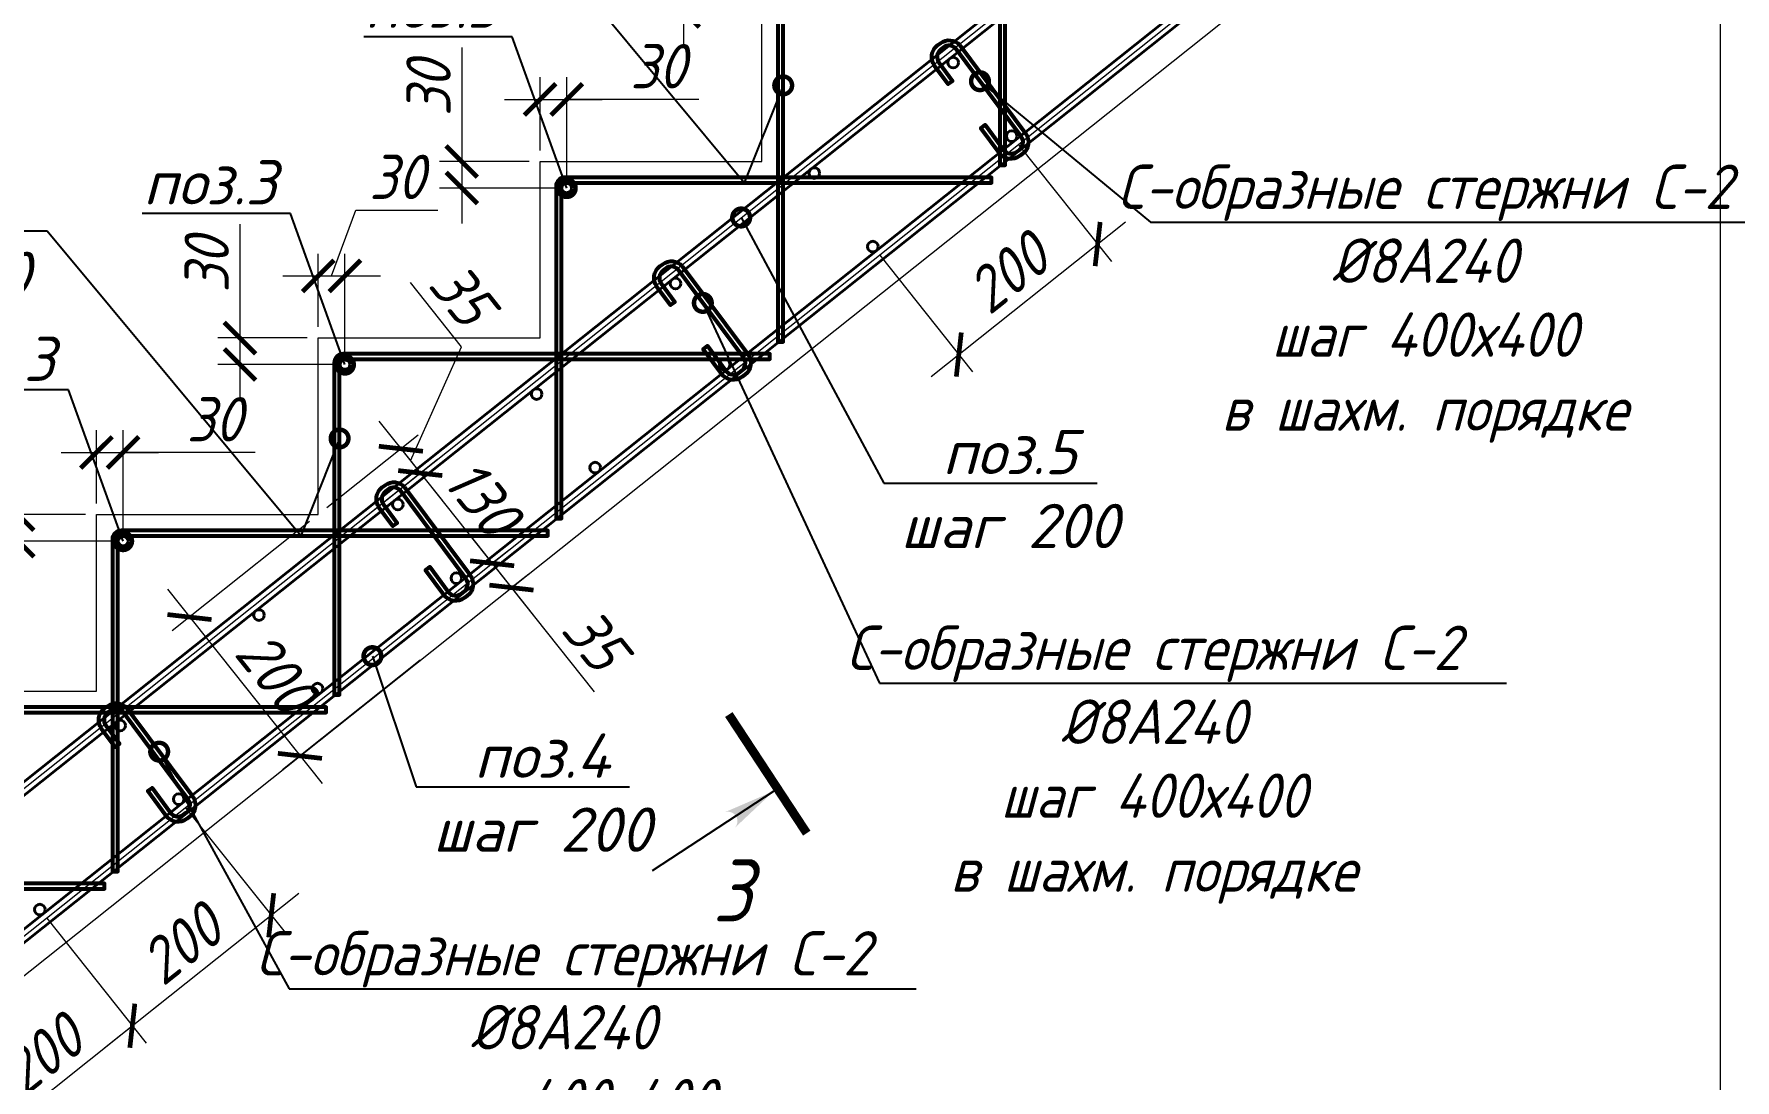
# Model space of a CAD drawing. Header units: millimetres. Extents: x 504091 to 2165846, y 135022 to 442887.
# Drawn here: x 1493832 to 1495749, y 247578 to 248757 of the extents above; entities that cross this region are included whole.
import ezdxf
from ezdxf import colors
from ezdxf.entities.mleader import LeaderData, LeaderLine
from ezdxf.math import Vec2, Vec3

# ---------------------------------------------------------------- set-up
doc = ezdxf.new("R2010")
doc.units = ezdxf.units.MM
doc.layers.get('Defpoints').update_dxf_attribs({"color": 255})
doc.layers.add('!Defpoints', color=255, linetype='Continuous', lineweight=5, plot=False)
doc.layers.add('PS_Обозначения', color=7, linetype='Continuous')
doc.layers.add('Контур', color=7, linetype='Continuous')
for name, color, linetype, lineweight in [('Арматура 12', 26, 'Continuous', 50), ('КР_Арматура 12', 174, 'Continuous', 40), ('Монолит тонкий', 204, 'Continuous', 9), ('Размер', 7, 'Continuous', 13), ('Размеры КР', 164, 'Continuous', 9)]:
    doc.layers.add(name, color=color, linetype=linetype, lineweight=lineweight)
doc.styles.add('GOST 2.304_new', font='isocpeur.ttf', dxfattribs={"width": 0.9, "oblique": 15})
doc.dimstyles.new('SPDS 1_20', dxfattribs={"dimscale": 20, "dimtxt": 2.5, "dimasz": 1.77, "dimexe": 1.25, "dimexo": 0.625, "dimtad": 1, "dimdec": 0, "dimrnd": 0.001, "dimtxsty": 'GOST 2.304_new', "dimblk": 'ARCHTICK', "dimcen": 2.5, "dimdle": 2, "dimclrt": 256, "dimadec": 0, "dimazin": 2, "dimtfac": 0.75, "dimtdec": 0, "dimtmove": 1, "dimatfit": 3, "dimfxl": 0, "dimtolj": 1, "dimlwd": 9, "dimlwe": 9, "dimarcsym": 0})

# ---------------------------------------------------------------- blocks, each defined once
blk = doc.blocks.new('_ArchTick')
at = {"color": 0, "linetype": 'ByBlock', "const_width": 0.15}
blk.add_lwpolyline([(-0.5, -0.5), (0.5, 0.5)], dxfattribs=at)
blk = doc.blocks.new('*D3709')
at = {"layer": 'Defpoints', "color": 0, "lineweight": 20, "transparency": 16777216}
for p in [(1494152.6, 248215.6), (1494277.2, 248059.1), (1494131.9, 247943.5)]:
    blk.add_point(p, dxfattribs=at)
at = {"layer": 'Размеры КР', "color": 0, "lineweight": 9, "transparency": 16777216}
for p, q in [((1494142.8, 248207.8), (1493987.8, 248084.4)), ((1493982.5, 248131.3), (1494156.9, 247912.2)), ((1494267.4, 248051.3), (1494112.4, 247927.9))]:
    blk.add_line(p, q, dxfattribs=at)
at = {"layer": 'Размеры КР', "color": 0, "lineweight": 9, "transparency": 16777216, "xscale": 35.4, "yscale": 35.4, "zscale": 35.4}
for p, rotation in [((1494007.4, 248100), 128.5197895212576), ((1494131.9, 247943.5), 308.5197895212576)]:
    blk.add_blockref('_ArchTick', p, dxfattribs=dict(at, rotation=rotation))
at = {"layer": 'Размеры КР', "lineweight": 20, "transparency": 16777216, "insert": (1494104.8, 248037.8), "char_height": 50, "attachment_point": 5, "rotation": 308.5198, "style": 'GOST 2.304_new'}
blk.add_mtext('\\A1;200', dxfattribs=at)
blk = doc.blocks.new('*D4698')
at = {"layer": 'Defpoints', "color": 0, "lineweight": 20, "transparency": 16777216}
for p in [(1493932.6, 248285.5), (1493902.6, 248215.6), (1493932.6, 248185.6)]:
    blk.add_point(p, dxfattribs=at)
at = {"layer": 'Контур', "color": 0, "lineweight": 9, "transparency": 16777216}
for p, q in [((1493902.6, 248228.1), (1493902.6, 248310.5)), ((1493932.6, 248198.1), (1493932.6, 248310.5)), ((1493862.6, 248285.5), (1493972.6, 248285.5)), ((1494081.6, 248285.5), (1493932.6, 248285.5))]:
    blk.add_line(p, q, dxfattribs=at)
at = {"layer": 'Контур', "color": 0, "lineweight": 9, "transparency": 16777216, "xscale": 35.4, "yscale": 35.4, "zscale": 35.4, "rotation": 180}
blk.add_blockref('_ArchTick', (1493902.6, 248285.5), dxfattribs=at)
at = {"layer": 'Контур', "color": 0, "lineweight": 9, "transparency": 16777216, "xscale": 35.4, "yscale": 35.4, "zscale": 35.4}
blk.add_blockref('_ArchTick', (1493932.6, 248285.5), dxfattribs=at)
at = {"layer": 'Контур', "lineweight": 20, "transparency": 16777216, "insert": (1494035.4, 248323), "char_height": 50, "attachment_point": 5, "style": 'GOST 2.304_new'}
blk.add_mtext('\\A1;30', dxfattribs=at)
blk = doc.blocks.new('*D4699')
at = {"layer": 'Defpoints', "color": 0, "lineweight": 20, "transparency": 16777216}
for p in [(1493902.6, 248215.6), (1493814.3, 248185.6), (1493932.6, 248185.6)]:
    blk.add_point(p, dxfattribs=at)
at = {"layer": 'Контур', "color": 0, "lineweight": 9, "transparency": 16777216}
for p, q in [((1493814.3, 248344), (1493814.3, 248215.6)), ((1493814.3, 248255.6), (1493814.3, 248145.6)), ((1493890.1, 248215.6), (1493789.3, 248215.6)), ((1493920.1, 248185.6), (1493789.3, 248185.6))]:
    blk.add_line(p, q, dxfattribs=at)
at = {"layer": 'Контур', "color": 0, "lineweight": 9, "transparency": 16777216, "xscale": 35.4, "yscale": 35.4, "zscale": 35.4}
for p, rotation in [((1493814.3, 248215.6), 90), ((1493814.3, 248185.6), 270)]:
    blk.add_blockref('_ArchTick', p, dxfattribs=dict(at, rotation=rotation))
at = {"layer": 'Контур', "lineweight": 20, "transparency": 16777216, "insert": (1493776.8, 248297.8), "char_height": 50, "attachment_point": 5, "rotation": 90, "style": 'GOST 2.304_new'}
blk.add_mtext('\\A1;30', dxfattribs=at)
blk = doc.blocks.new('_DotSmall')
at = {"color": 0, "linetype": 'ByBlock', "lineweight": 35, "const_width": 0.5}
blk.add_lwpolyline([(-0.0625, 0, 1), (0.0625, 0, 1)], format="xyb", close=True, dxfattribs=at)
blk = doc.blocks.new('*D4700')
at = {"layer": 'Defpoints', "color": 0, "lineweight": 20, "transparency": 16777216}
for p in [(1494182.6, 248484.5), (1494152.6, 248414.6), (1494182.6, 248384.6)]:
    blk.add_point(p, dxfattribs=at)
at = {"layer": 'Контур', "color": 0, "lineweight": 9, "transparency": 16777216}
for p, q in [((1494167.6, 248484.5), (1494194.9, 248558.7)), ((1494194.9, 248558.7), (1494287.3, 248558.7)), ((1494152.6, 248427.1), (1494152.6, 248509.5)), ((1494182.6, 248397.1), (1494182.6, 248509.5)), ((1494112.6, 248484.5), (1494222.6, 248484.5))]:
    blk.add_line(p, q, dxfattribs=at)
at = {"layer": 'Контур', "color": 0, "lineweight": 9, "transparency": 16777216, "xscale": 35.4, "yscale": 35.4, "zscale": 35.4, "rotation": 180}
blk.add_blockref('_ArchTick', (1494152.6, 248484.5), dxfattribs=at)
at = {"layer": 'Контур', "color": 0, "lineweight": 9, "transparency": 16777216, "xscale": 35.4, "yscale": 35.4, "zscale": 35.4}
blk.add_blockref('_ArchTick', (1494182.6, 248484.5), dxfattribs=at)
at = {"layer": 'Контур', "lineweight": 20, "transparency": 16777216, "insert": (1494241.1, 248596.2), "char_height": 50, "attachment_point": 5, "style": 'GOST 2.304_new'}
blk.add_mtext('\\A1;30', dxfattribs=at)
blk = doc.blocks.new('*D4701')
at = {"layer": 'Defpoints', "color": 0, "lineweight": 20, "transparency": 16777216}
for p in [(1494152.6, 248414.6), (1494064.3, 248384.6), (1494182.6, 248384.6)]:
    blk.add_point(p, dxfattribs=at)
at = {"layer": 'Контур', "color": 0, "lineweight": 9, "transparency": 16777216}
for p, q in [((1494064.3, 248543), (1494064.3, 248414.6)), ((1494064.3, 248454.6), (1494064.3, 248344.6)), ((1494140.1, 248414.6), (1494039.3, 248414.6)), ((1494170.1, 248384.6), (1494039.3, 248384.6))]:
    blk.add_line(p, q, dxfattribs=at)
at = {"layer": 'Контур', "color": 0, "lineweight": 9, "transparency": 16777216, "xscale": 35.4, "yscale": 35.4, "zscale": 35.4}
for p, rotation in [((1494064.3, 248414.6), 90), ((1494064.3, 248384.6), 270)]:
    blk.add_blockref('_ArchTick', p, dxfattribs=dict(at, rotation=rotation))
at = {"layer": 'Контур', "lineweight": 20, "transparency": 16777216, "insert": (1494026.8, 248496.8), "char_height": 50, "attachment_point": 5, "rotation": 90, "style": 'GOST 2.304_new'}
blk.add_mtext('\\A1;30', dxfattribs=at)
blk = doc.blocks.new('*D4702')
at = {"layer": 'Defpoints', "color": 0, "lineweight": 20, "transparency": 16777216}
for p in [(1494432.6, 248683.5), (1494402.6, 248613.6), (1494432.6, 248583.6)]:
    blk.add_point(p, dxfattribs=at)
at = {"layer": 'Контур', "color": 0, "lineweight": 9, "transparency": 16777216}
for p, q in [((1494402.6, 248626.1), (1494402.6, 248708.5)), ((1494432.6, 248596.1), (1494432.6, 248708.5)), ((1494362.6, 248683.5), (1494472.6, 248683.5)), ((1494581.6, 248683.5), (1494432.6, 248683.5))]:
    blk.add_line(p, q, dxfattribs=at)
at = {"layer": 'Контур', "color": 0, "lineweight": 9, "transparency": 16777216, "xscale": 35.4, "yscale": 35.4, "zscale": 35.4, "rotation": 180}
blk.add_blockref('_ArchTick', (1494402.6, 248683.5), dxfattribs=at)
at = {"layer": 'Контур', "color": 0, "lineweight": 9, "transparency": 16777216, "xscale": 35.4, "yscale": 35.4, "zscale": 35.4}
blk.add_blockref('_ArchTick', (1494432.6, 248683.5), dxfattribs=at)
at = {"layer": 'Контур', "lineweight": 20, "transparency": 16777216, "insert": (1494535.4, 248721), "char_height": 50, "attachment_point": 5, "style": 'GOST 2.304_new'}
blk.add_mtext('\\A1;30', dxfattribs=at)
blk = doc.blocks.new('*D4703')
at = {"layer": 'Defpoints', "color": 0, "lineweight": 20, "transparency": 16777216}
for p in [(1494402.6, 248613.6), (1494314.3, 248583.6), (1494432.6, 248583.6)]:
    blk.add_point(p, dxfattribs=at)
at = {"layer": 'Контур', "color": 0, "lineweight": 9, "transparency": 16777216}
for p, q in [((1494314.3, 248742), (1494314.3, 248613.6)), ((1494314.3, 248653.6), (1494314.3, 248543.6)), ((1494390.1, 248613.6), (1494289.3, 248613.6)), ((1494420.1, 248583.6), (1494289.3, 248583.6))]:
    blk.add_line(p, q, dxfattribs=at)
at = {"layer": 'Контур', "color": 0, "lineweight": 9, "transparency": 16777216, "xscale": 35.4, "yscale": 35.4, "zscale": 35.4}
for p, rotation in [((1494314.3, 248613.6), 90), ((1494314.3, 248583.6), 270)]:
    blk.add_blockref('_ArchTick', p, dxfattribs=dict(at, rotation=rotation))
at = {"layer": 'Контур', "lineweight": 20, "transparency": 16777216, "insert": (1494276.8, 248695.8), "char_height": 50, "attachment_point": 5, "rotation": 90, "style": 'GOST 2.304_new'}
blk.add_mtext('\\A1;30', dxfattribs=at)
blk = doc.blocks.new('*D4705')
at = {"layer": 'Defpoints', "color": 0, "lineweight": 20, "transparency": 16777216}
for p in [(1494652.6, 248812.6), (1494564.3, 248782.6), (1494682.6, 248782.6)]:
    blk.add_point(p, dxfattribs=at)
at = {"layer": 'Контур', "color": 0, "lineweight": 9, "transparency": 16777216}
for p, q in [((1494564.3, 248941), (1494564.3, 248812.6)), ((1494564.3, 248852.6), (1494564.3, 248742.6)), ((1494640.1, 248812.6), (1494539.3, 248812.6)), ((1494670.1, 248782.6), (1494539.3, 248782.6))]:
    blk.add_line(p, q, dxfattribs=at)
at = {"layer": 'Контур', "color": 0, "lineweight": 9, "transparency": 16777216, "xscale": 35.4, "yscale": 35.4, "zscale": 35.4}
for p, rotation in [((1494564.3, 248812.6), 90), ((1494564.3, 248782.6), 270)]:
    blk.add_blockref('_ArchTick', p, dxfattribs=dict(at, rotation=rotation))
at = {"layer": 'Контур', "lineweight": 20, "transparency": 16777216, "insert": (1494526.8, 248894.8), "char_height": 50, "attachment_point": 5, "rotation": 90, "style": 'GOST 2.304_new'}
blk.add_mtext('\\A1;30', dxfattribs=at)
blk = doc.blocks.new('*D4748')
at = {"layer": 'Defpoints', "color": 0, "lineweight": 20, "transparency": 16777216}
for p in [(1494934.1, 248642.1), (1495031, 248520.5), (1494777.6, 248517.6)]:
    blk.add_point(p, dxfattribs=at)
at = {"layer": 'Размеры КР', "color": 0, "lineweight": 9, "transparency": 16777216}
for p, q in [((1494941.9, 248632.3), (1495046.5, 248500.9)), ((1494843.2, 248371), (1495062.2, 248545.4)), ((1494785.4, 248507.8), (1494890, 248376.4))]:
    blk.add_line(p, q, dxfattribs=at)
at = {"layer": 'Размеры КР', "color": 0, "lineweight": 9, "transparency": 16777216, "xscale": 35.4, "yscale": 35.4, "zscale": 35.4}
for p, rotation in [((1495031, 248520.5), 38.51978952198576), ((1494874.5, 248395.9), 218.5197895219858)]:
    blk.add_blockref('_ArchTick', p, dxfattribs=dict(at, rotation=rotation))
at = {"layer": 'Размеры КР', "lineweight": 20, "transparency": 16777216, "insert": (1494929.4, 248487.5), "char_height": 50, "attachment_point": 5, "rotation": 38.5198, "style": 'GOST 2.304_new'}
blk.add_mtext('\\A1;200', dxfattribs=at)
blk = doc.blocks.new('*D4749')
at = {"layer": 'Defpoints', "color": 0, "lineweight": 20, "transparency": 16777216}
for p in [(1494267.5, 248262.3), (1494152.6, 248215.6), (1494174.4, 248188.2)]:
    blk.add_point(p, dxfattribs=at)
at = {"layer": 'Размеры КР', "color": 0, "lineweight": 9, "transparency": 16777216}
for p, q in [((1494314, 248404.8), (1494256.5, 248477.1)), ((1494256.6, 248276), (1494314, 248404.8)), ((1494220.8, 248321), (1494292.4, 248231)), ((1494162.4, 248223.4), (1494265.3, 248305.3)), ((1494184.2, 248196), (1494287.1, 248277.9))]:
    blk.add_line(p, q, dxfattribs=at)
at = {"layer": 'Размеры КР', "color": 0, "lineweight": 9, "transparency": 16777216, "xscale": 35.4, "yscale": 35.4, "zscale": 35.4}
for p, rotation in [((1494245.7, 248289.7), 128.5197895212605), ((1494267.5, 248262.3), 308.5197895212606)]:
    blk.add_blockref('_ArchTick', p, dxfattribs=dict(at, rotation=rotation))
at = {"layer": 'Размеры КР', "lineweight": 20, "transparency": 16777216, "insert": (1494314.6, 248464.3), "char_height": 50, "attachment_point": 5, "rotation": 308.5198, "style": 'GOST 2.304_new'}
blk.add_mtext('\\A1;35', dxfattribs=at)
blk = doc.blocks.new('*D4750')
at = {"layer": 'Defpoints', "color": 0, "lineweight": 20, "transparency": 16777216}
for p in [(1494174.4, 248188.2), (1494348.5, 248160.6), (1494339.7, 248153.6)]:
    blk.add_point(p, dxfattribs=at)
at = {"layer": 'Размеры КР', "color": 0, "lineweight": 9, "transparency": 16777216}
for p, q in [((1494242.6, 248293.6), (1494373.4, 248129.3)), ((1494184.2, 248196), (1494287.1, 248277.9)), ((1494349.4, 248161.4), (1494368.1, 248176.2))]:
    blk.add_line(p, q, dxfattribs=at)
at = {"layer": 'Размеры КР', "color": 0, "lineweight": 9, "transparency": 16777216, "xscale": 35.4, "yscale": 35.4, "zscale": 35.4}
for p, rotation in [((1494267.5, 248262.3), 128.5197895212605), ((1494348.5, 248160.6), 308.5197895212606)]:
    blk.add_blockref('_ArchTick', p, dxfattribs=dict(at, rotation=rotation))
at = {"layer": 'Размеры КР', "lineweight": 20, "transparency": 16777216, "insert": (1494337.4, 248234.8), "char_height": 50, "attachment_point": 5, "rotation": 308.5198, "style": 'GOST 2.304_new'}
blk.add_mtext('\\A1;130', dxfattribs=at)
blk = doc.blocks.new('*D4751')
at = {"layer": 'Defpoints', "color": 0, "lineweight": 20, "transparency": 16777216}
for p in [(1494339.7, 248153.6), (1494361.5, 248126.2), (1494370.3, 248133.2)]:
    blk.add_point(p, dxfattribs=at)
at = {"layer": 'Размеры КР', "color": 0, "lineweight": 9, "transparency": 16777216}
for p, q in [((1494323.6, 248191.9), (1494395.2, 248101.9)), ((1494349.4, 248161.4), (1494368.1, 248176.2)), ((1494371.2, 248134), (1494389.9, 248148.8)), ((1494463.8, 248015.8), (1494370.3, 248133.2))]:
    blk.add_line(p, q, dxfattribs=at)
at = {"layer": 'Размеры КР', "color": 0, "lineweight": 9, "transparency": 16777216, "xscale": 35.4, "yscale": 35.4, "zscale": 35.4}
for p, rotation in [((1494348.5, 248160.6), 128.5197895212605), ((1494370.3, 248133.2), 308.5197895212606)]:
    blk.add_blockref('_ArchTick', p, dxfattribs=dict(at, rotation=rotation))
at = {"layer": 'Размеры КР', "lineweight": 20, "transparency": 16777216, "insert": (1494464.3, 248075.3), "char_height": 50, "attachment_point": 5, "rotation": 308.5198, "style": 'GOST 2.304_new'}
blk.add_mtext('\\A1;35', dxfattribs=at)
blk = doc.blocks.new('*D4752')
at = {"layer": 'Defpoints', "color": 0, "lineweight": 20, "transparency": 16777216}
for p in [(1493995.3, 247894.8), (1493838.8, 247770.2), (1494099.5, 247763.8)]:
    blk.add_point(p, dxfattribs=at)
at = {"layer": 'Размеры КР', "color": 0, "lineweight": 9, "transparency": 16777216}
for p, q in [((1494003, 247885), (1494115.1, 247744.3)), ((1493911.7, 247614.4), (1494130.8, 247788.7)), ((1493846.6, 247760.4), (1493958.6, 247619.7))]:
    blk.add_line(p, q, dxfattribs=at)
at = {"layer": 'Размеры КР', "color": 0, "lineweight": 9, "transparency": 16777216, "xscale": 35.4, "yscale": 35.4, "zscale": 35.4}
for p, rotation in [((1494099.5, 247763.8), 38.51978952198576), ((1493943, 247639.3), 218.5197895219858)]:
    blk.add_blockref('_ArchTick', p, dxfattribs=dict(at, rotation=rotation))
at = {"layer": 'Размеры КР', "lineweight": 20, "transparency": 16777216, "insert": (1493997.9, 247730.9), "char_height": 50, "attachment_point": 5, "rotation": 38.5198, "style": 'GOST 2.304_new'}
blk.add_mtext('\\A1;200', dxfattribs=at)
blk = doc.blocks.new('*D4753')
at = {"layer": 'Defpoints', "color": 0, "lineweight": 20, "transparency": 16777216}
for p in [(1493838.8, 247770.2), (1493682.3, 247645.7), (1493943, 247639.3)]:
    blk.add_point(p, dxfattribs=at)
at = {"layer": 'Размеры КР', "color": 0, "lineweight": 9, "transparency": 16777216}
for p, q in [((1493846.6, 247760.4), (1493958.6, 247619.7)), ((1493755.2, 247489.8), (1493974.3, 247664.2)), ((1493690.1, 247635.9), (1493802.1, 247495.2))]:
    blk.add_line(p, q, dxfattribs=at)
at = {"layer": 'Размеры КР', "color": 0, "lineweight": 9, "transparency": 16777216, "xscale": 35.4, "yscale": 35.4, "zscale": 35.4}
for p, rotation in [((1493943, 247639.3), 38.5197895220273), ((1493786.5, 247514.7), 218.5197895220273)]:
    blk.add_blockref('_ArchTick', p, dxfattribs=dict(at, rotation=rotation))
at = {"layer": 'Размеры КР', "lineweight": 20, "transparency": 16777216, "insert": (1493841.4, 247606.3), "char_height": 50, "attachment_point": 5, "rotation": 38.5198, "style": 'GOST 2.304_new'}
blk.add_mtext('\\A1;200', dxfattribs=at)

msp = doc.modelspace()

# ---------------------------------------------------------------- hatches: boundary and pattern name
at = {"layer": 'PS_Обозначения', "ltscale": 50}
msp.add_hatch(color=256, dxfattribs=at).paths.add_polyline_path([(1494665.9948, 247903.7849), (1494621.6379, 247862.0239, 0.839099631), (1494610.0452, 247879.6779)], flags=0)

# ---------------------------------------------------------------- linework, layer by layer
at = {"layer": '!Defpoints', "lineweight": 15, "ltscale": 100}
for p, q in [((1492697.602, 247012.6691), (1495458.8012, 249210.5837)), ((1492916.2847, 247020.5837), (1495667.541, 249210.5837))]:
    msp.add_line(p, q, dxfattribs=at)
at = {"layer": 'PS_Обозначения', "ltscale": 50}
msp.add_lwpolyline([(1494615.2843, 247990.1182, 10, 10, 0), (1494703.1083, 247856.3761, 0, 0, 0)], format="xyseb", dxfattribs=at)
msp.add_lwpolyline([(1494665.9948, 247903.7849), (1494528.9456, 247813.7892)], dxfattribs=at)
at = {"layer": 'Арматура 12', "lineweight": 53, "ltscale": 20}
for points in [[(1494932.602, 248987.5837), (1495411.4756, 248987.5837), (1495411.4756, 248993.5837), (1494930.602, 248993.5837, 0.414213562), (1494920.602, 248983.5837), (1494920.602, 248609.2607), (1494926.602, 248609.2607), (1494926.602, 248981.5837)], [(1494682.602, 248788.5837), (1495161.4756, 248788.5837), (1495161.4756, 248794.5837), (1494680.602, 248794.5837, 0.414213562), (1494670.602, 248784.5837), (1494670.602, 248410.2607), (1494676.602, 248410.2607), (1494676.602, 248782.5837)], [(1494870.715, 248741.1721, 0.385584486), (1494857.316, 248742.0874), (1494854.2316, 248739.7912, 0.414213562), (1494852.0795, 248725.0987), (1494867.4154, 248704.2513), (1494862.6026, 248700.6684), (1494847.2667, 248721.5158, -0.414213562), (1494850.6486, 248744.6039), (1494853.733, 248746.9001, -0.394921318), (1494875.5247, 248744.7591, -0.242110317)], [(1494948.6425, 248646.5518), (1494949.6912, 248645.1431, -0.414213562), (1494946.3093, 248622.055), (1494943.2249, 248619.7588, -0.414213562), (1494920.1367, 248623.1407), (1494899.3235, 248651.2582), (1494904.1362, 248654.8411), (1494924.9495, 248626.7236, 0.414213562), (1494939.6419, 248624.5715), (1494942.7263, 248626.8677, 0.414213562), (1494944.8785, 248641.5602), (1494943.8298, 248642.9688)], [(1494432.602, 248589.5837), (1494911.4756, 248589.5837), (1494911.4756, 248595.5837), (1494430.602, 248595.5837, 0.414213562), (1494420.602, 248585.5837), (1494420.602, 248211.2607), (1494426.602, 248211.2607), (1494426.602, 248583.5837)], [(1494557.7577, 248492.0581, 0.385584486), (1494544.3587, 248492.9734), (1494541.2744, 248490.6772, 0.414213562), (1494539.1222, 248475.9847), (1494554.4581, 248455.1374), (1494549.6454, 248451.5544), (1494534.3095, 248472.4018, -0.414213562), (1494537.6914, 248495.4899), (1494540.7758, 248497.7862, -0.394921318), (1494562.5675, 248495.6451, -0.242110317)], [(1494635.6853, 248397.4378), (1494636.734, 248396.0292, -0.414213562), (1494633.352, 248372.941), (1494630.2677, 248370.6448, -0.414213562), (1494607.1795, 248374.0267), (1494586.3663, 248402.1442), (1494591.179, 248405.7272), (1494611.9922, 248377.6097, 0.414213562), (1494626.6847, 248375.4575), (1494629.7691, 248377.7538, 0.414213562), (1494631.9212, 248392.4462), (1494630.8725, 248393.8549)], [(1494182.602, 248390.5837), (1494661.4756, 248390.5837), (1494661.4756, 248396.5837), (1494180.602, 248396.5837, 0.414213562), (1494170.602, 248386.5837), (1494170.602, 248012.2607), (1494176.602, 248012.2607), (1494176.602, 248384.5837)], [(1494244.8005, 248242.9442, 0.385584486), (1494231.4015, 248243.8595), (1494228.3171, 248241.5632, 0.414213562), (1494226.165, 248226.8708), (1494241.5009, 248206.0234), (1494236.6881, 248202.4404), (1494221.3522, 248223.2878, -0.414213562), (1494224.7342, 248246.376), (1494227.8186, 248248.6722, -0.394921318), (1494249.6102, 248246.5311, -0.242110317)], [(1493932.602, 248191.5837), (1494411.4756, 248191.5837), (1494411.4756, 248197.5837), (1493930.602, 248197.5837, 0.414213562), (1493920.602, 248187.5837), (1493920.602, 247813.2607), (1493926.602, 247813.2607), (1493926.602, 248185.5837)], [(1494322.728, 248148.3239), (1494323.7767, 248146.9152, -0.414213562), (1494320.3948, 248123.8271), (1494317.3104, 248121.5308, -0.414213562), (1494294.2223, 248124.9127), (1494273.409, 248153.0303), (1494278.2218, 248156.6132), (1494299.035, 248128.4957, 0.414213562), (1494313.7275, 248126.3436), (1494316.8118, 248128.6398, 0.414213562), (1494318.964, 248143.3323), (1494317.9153, 248144.7409)], [(1493931.8432, 247993.8302, 0.385584486), (1493918.4443, 247994.7455), (1493915.3599, 247992.4493, 0.414213562), (1493913.2077, 247977.7568), (1493928.5436, 247956.9094), (1493923.7309, 247953.3265), (1493908.395, 247974.1739, -0.414213562), (1493911.7769, 247997.262), (1493914.8613, 247999.5583, -0.394921318), (1493936.653, 247997.4172, -0.242110317)], [(1493682.602, 247992.5837), (1494161.4756, 247992.5837), (1494161.4756, 247998.5837), (1493680.602, 247998.5837, 0.414213562), (1493670.602, 247988.5837), (1493670.602, 247614.2607), (1493676.602, 247614.2607), (1493676.602, 247986.5837)], [(1494009.7708, 247899.2099), (1494010.8195, 247897.8013, -0.414213562), (1494007.4376, 247874.7131), (1494004.3532, 247872.4169, -0.414213562), (1493981.265, 247875.7988), (1493960.4518, 247903.9163), (1493965.2645, 247907.4993), (1493986.0778, 247879.3817, 0.414213562), (1494000.7702, 247877.2296), (1494003.8546, 247879.5258, 0.414213562), (1494006.0067, 247894.2183), (1494004.958, 247895.6269)], [(1493432.602, 247793.5837), (1493911.4756, 247793.5837), (1493911.4756, 247799.5837), (1493430.602, 247799.5837, 0.414213562), (1493420.602, 247789.5837), (1493420.602, 247415.2607), (1493426.602, 247415.2607), (1493426.602, 247787.5837)]]:
    msp.add_lwpolyline(points, format="xyb", dxfattribs=at)
for points in [[(1494943.9332, 248642.8229), (1494870.715, 248741.1721)], [(1494875.5247, 248744.7591), (1494948.7447, 248646.4075)], [(1494630.976, 248393.7089), (1494557.7577, 248492.0581)], [(1494562.5675, 248495.6451), (1494635.7874, 248397.2936)], [(1494318.0187, 248144.595), (1494244.8005, 248242.9442)], [(1494249.6102, 248246.5311), (1494322.8302, 248148.1796)], [(1494005.0615, 247895.481), (1493931.8432, 247993.8302)], [(1493936.653, 247997.4172), (1494009.873, 247899.0656)]]:
    msp.add_lwpolyline(points, dxfattribs=at)
for centre in [(1494432.602, 248583.5837), (1494182.602, 248384.5837), (1493932.602, 248185.5837)]:
    msp.add_circle(centre, 6, dxfattribs=at)
at = {"layer": 'КР_Арматура 12', "ltscale": 12}
for p, q in [((1492699.1463, 247021.5671), (1495385.6054, 249159.9885)), ((1492918.4455, 247029.9724), (1495594.0782, 249159.776)), ((1492711.1463, 247015.7816), (1495389.874, 249148.0489)), ((1492925.9189, 247020.5837), (1495598.3872, 249147.8685))]:
    msp.add_line(p, q, dxfattribs=at)
for centre in [(1494868.1102, 248725.056), (1494934.1254, 248642.1224), (1494711.6315, 248600.499), (1494777.6467, 248517.5654), (1494555.1529, 248475.9421), (1494610.6796, 248384.653), (1494398.6743, 248351.3851), (1494464.6895, 248268.4514), (1494242.1957, 248226.8281), (1494308.2109, 248143.8944), (1494085.7171, 248102.2711), (1494151.7323, 248019.3374), (1493929.2384, 247977.7141), (1493995.2536, 247894.7805), (1493838.775, 247770.2235)]:
    msp.add_circle(centre, 6, dxfattribs=at)
at = {"layer": 'Монолит тонкий', "lineweight": 15, "ltscale": 100}
for p, q in [((1493102.602, 247124.1577), (1495472.4839, 249010.5837)), ((1495732.602, 249010.5837), (1495732.602, 247020.5837))]:
    msp.add_line(p, q, dxfattribs=at)
for points in [[(1494652.602, 248613.5837), (1494652.602, 248812.5837), (1494902.602, 248812.5837)], [(1494402.602, 248414.5837), (1494402.602, 248613.5837), (1494652.602, 248613.5837)], [(1494152.602, 248215.5837), (1494152.602, 248414.5837), (1494402.602, 248414.5837)], [(1493902.602, 248016.5837), (1493902.602, 248215.5837), (1494152.602, 248215.5837)], [(1493652.602, 247817.5837), (1493652.602, 248016.5837), (1493902.602, 248016.5837)]]:
    msp.add_lwpolyline(points, dxfattribs=at)

# ---------------------------------------------------------------- texts
at = {"layer": 'PS_Обозначения', "style": 'GOST 2.304_new', "oblique": 15, "width": 0.9}
msp.add_text('3', height=70, dxfattribs=at).set_placement((1494596.8775, 247756.7705))

# ---------------------------------------------------------------- dimensions: what is measured, and where the dimension line sits
at = {"layer": 'Контур', "lineweight": 20}
for base, p1, p2, picture, middle in [((1494564.3004, 248782.5837), (1494652.602, 248812.5837), (1494682.602, 248782.5837), '*D4705', (1494550.7199, 248894.8295)), ((1494314.3004, 248583.5837), (1494402.602, 248613.5837), (1494432.602, 248583.5837), '*D4703', (1494300.7199, 248695.8295)), ((1494064.3004, 248384.5837), (1494152.602, 248414.5837), (1494182.602, 248384.5837), '*D4701', (1494050.7199, 248496.8295)), ((1493814.3004, 248185.5837), (1493902.602, 248215.5837), (1493932.602, 248185.5837), '*D4699', (1493800.7199, 248297.8295))]:
    dim = msp.add_linear_dim(base=base, p1=p1, p2=p2, angle=90, dimstyle='SPDS 1_20', dxfattribs=at)
    dim.commit()
    dim.dimension.update_dxf_attribs({"geometry": picture, "text_midpoint": middle, "dimtype": 160})
for base, p1, p2, picture, middle in [((1494432.602, 248683.5417), (1494402.602, 248613.5837), (1494432.602, 248583.5837), '*D4702', (1494535.3963, 248697.9885)), ((1494182.602, 248484.5417), (1494152.602, 248414.5837), (1494182.602, 248384.5837), '*D4700', (1494207.4116, 248558.6755)), ((1493932.602, 248285.5417), (1493902.602, 248215.5837), (1493932.602, 248185.5837), '*D4698', (1494035.3963, 248299.9885))]:
    dim = msp.add_linear_dim(base=base, p1=p1, p2=p2, dimstyle='SPDS 1_20', dxfattribs=at)
    dim.commit()
    dim.dimension.update_dxf_attribs({"geometry": picture, "text_midpoint": middle, "dimtype": 160})
at = {"layer": 'Размеры КР', "lineweight": 20}
for p1, p2, distance, picture, middle in [((1494777.6467, 248517.5654), (1494934.1254, 248642.1224), -155.4748, '*D4748', (1494929.359, 248487.5412)), ((1493838.775, 247770.2235), (1493995.2536, 247894.7805), -167.3663, '*D4752', (1493997.8931, 247730.8955)), ((1493682.2964, 247645.6665), (1493838.775, 247770.2235), -167.3663, '*D4753', (1493841.4145, 247606.3385))]:
    dim = msp.add_aligned_dim(p1=p1, p2=p2, distance=distance, dimstyle='SPDS 1_20', dxfattribs=at)
    dim.commit()
    dim.dimension.update_dxf_attribs({"geometry": picture, "text_midpoint": middle})
for base, p1, p2, angle, picture, middle, dimtype in [((1494267.5382, 248262.3383), (1494152.602, 248215.5837), (1494174.3995, 248188.1999), 308.5197895, '*D4749', (1494306.2571, 248414.5837), 161), ((1494131.9489, 247943.5178), (1494152.602, 248215.5837), (1494277.159, 248059.105), 308.5197895, '*D3709', (1494075.5057, 248014.4264), 161), ((1494370.2977, 248133.2434), (1494339.6638, 248153.5934), (1494361.4612, 248126.2096), 128.5197895, '*D4751', (1494452.8414, 248066.1689), 160)]:
    dim = msp.add_linear_dim(base=base, p1=p1, p2=p2, angle=angle, dimstyle='SPDS 1_20', dxfattribs=at)
    dim.commit()
    dim.dimension.update_dxf_attribs({"geometry": picture, "text_midpoint": middle, "dimtype": dimtype})
dim = msp.add_linear_dim(base=(1494348.5002, 248160.6272), p1=(1494174.3995, 248188.1999), p2=(1494339.6638, 248153.5934), angle=128.5197895, dimstyle='SPDS 1_20', dxfattribs=at)
dim.commit()
dim.dimension.update_dxf_attribs({"geometry": '*D4750', "text_midpoint": (1494337.3589, 248234.8372)})

# ---------------------------------------------------------------- leaders
at = {"layer": 'Размер', "ltscale": 20}
ml = msp.add_multileader_mtext('Standard', dxfattribs=at)
ml.set_content('\\A1;{\\W1;поз.6\\Pшаг 200}', color=256, style='GOST 2.304_new')
ml.set_leader_properties()
ml.set_arrow_properties(name='DOTSMALL')
ml.build(insert=Vec2(0, 0))
ml.multileader.update_dxf_attribs({"text_left_attachment_type": 6, "text_right_attachment_type": 6, "dogleg_length": 4, "arrow_head_size": 40})
ctx = ml.context
ctx.base_point, ctx.char_height, ctx.arrow_head_size, ctx.landing_gap_size, ctx.plane_origin = Vec3(1494071.1743, 248933.1987), 50, 40, 0, Vec3(1448636.0176, 539968.896)
ctx.left_attachment, ctx.right_attachment, ctx.text_align_type = 6, 6, 1
notes = []
notes.append((ctx, [(0, (1, 1, 0), (1494346.95, 248933.1987), (-1, 0), 8, [(1, [(1494676.602, 248699.3433), (1494632.7463, 248589.5837)], 0, [])])]))
ctx.mtext.insert, ctx.mtext.rotation, ctx.mtext.width, ctx.mtext.alignment, ctx.mtext.flow_direction = Vec3(1494205.0622, 248993.1987), 6.283185307, 511.854399, 2, 5
ml = msp.add_multileader_mtext('Standard', dxfattribs=at)
ml.set_content('\\A1;{\\W1;поз.3}', color=256, style='GOST 2.304_new')
ml.set_leader_properties()
ml.set_arrow_properties(name='DOTSMALL')
ml.build(insert=Vec2(0, 0))
ml.multileader.update_dxf_attribs({"text_left_attachment_type": 6, "text_right_attachment_type": 6, "dogleg_length": 4, "arrow_head_size": 40})
ctx = ml.context
ctx.base_point, ctx.char_height, ctx.arrow_head_size, ctx.landing_gap_size, ctx.plane_origin = Vec3(1494197.821, 248754.0996), 50, 40, 0, Vec3(1448372.7312, 539919.3528)
ctx.left_attachment, ctx.right_attachment, ctx.text_align_type = 6, 6, 1
notes.append((ctx, [(0, (1, 1, 0), (1494371.0967, 248754.0996), (-1, 0), 8, [(0, [(1494432.602, 248583.5837)], 0, [])])]))
ctx.mtext.insert, ctx.mtext.rotation, ctx.mtext.width, ctx.mtext.alignment, ctx.mtext.flow_direction = Vec3(1494280.4588, 248814.0996), 6.283185307, 511.854399, 2, 5
ml = msp.add_multileader_mtext('Standard', dxfattribs=at)
ml.set_content('\\A1;С-образные стержни С-2 %%C8А240\\Pшаг 400х400\\Pв шахм. порядке ', color=256, style='GOST 2.304_new')
ml.set_leader_properties()
ml.set_arrow_properties(name='DOTSMALL')
ml.build(insert=Vec2(0, 0))
ml.multileader.update_dxf_attribs({"text_left_attachment_type": 6, "text_right_attachment_type": 6, "arrow_head_size": 40})
ctx = ml.context
ctx.base_point, ctx.char_height, ctx.arrow_head_size, ctx.landing_gap_size, ctx.plane_origin = Vec3(1495098.5444, 248545.0818), 50, 40, 0, Vec3(1499016.2333, 278653.7578)
ctx.left_attachment, ctx.right_attachment, ctx.text_align_type = 6, 6, 1
notes.append((ctx, [(0, (1, 1, 0), (1495090.5444, 248545.0818), (1, 0), 8, [(0, [(1494898.3446, 248704.059)], 0, [])])]))
ctx.mtext.insert, ctx.mtext.width, ctx.mtext.alignment, ctx.mtext.flow_direction = Vec3(1495399.4868, 248610.0818), 691.770084, 2, 5
ml = msp.add_multileader_mtext('Standard', dxfattribs=at)
ml.set_content('\\A1;{\\W1;поз.3}', color=256, style='GOST 2.304_new')
ml.set_leader_properties()
ml.set_arrow_properties(name='DOTSMALL')
ml.build(insert=Vec2(0, 0))
ml.multileader.update_dxf_attribs({"text_left_attachment_type": 6, "text_right_attachment_type": 6, "dogleg_length": 4, "arrow_head_size": 40})
ctx = ml.context
ctx.base_point, ctx.char_height, ctx.arrow_head_size, ctx.landing_gap_size, ctx.plane_origin = Vec3(1493947.821, 248555.0996), 50, 40, 0, Vec3(1448122.7312, 539720.3528)
ctx.left_attachment, ctx.right_attachment, ctx.text_align_type = 6, 6, 1
notes.append((ctx, [(0, (1, 1, 0), (1494121.0967, 248555.0996), (-1, 0), 8, [(0, [(1494182.602, 248384.5837)], 0, [])])]))
ctx.mtext.insert, ctx.mtext.rotation, ctx.mtext.width, ctx.mtext.alignment, ctx.mtext.flow_direction = Vec3(1494030.4588, 248615.0996), 6.283185307, 511.854399, 2, 5
ml = msp.add_multileader_mtext('Standard', dxfattribs=at)
ml.set_content('\\A1;{\\W1;поз.6\\Pшаг 200}', color=256, style='GOST 2.304_new')
ml.set_leader_properties()
ml.set_arrow_properties(name='DOTSMALL')
ml.build(insert=Vec2(0, 0))
ml.multileader.update_dxf_attribs({"text_left_attachment_type": 6, "text_right_attachment_type": 6, "dogleg_length": 4, "arrow_head_size": 40})
ctx = ml.context
ctx.base_point, ctx.char_height, ctx.arrow_head_size, ctx.landing_gap_size, ctx.plane_origin = Vec3(1493571.1743, 248535.1987), 50, 40, 0, Vec3(1448136.0176, 539570.896)
ctx.left_attachment, ctx.right_attachment, ctx.text_align_type = 6, 6, 1
notes.append((ctx, [(0, (1, 1, 0), (1493846.95, 248535.1987), (-1, 0), 8, [(1, [(1494176.602, 248301.3433), (1494132.7463, 248191.5837)], 0, [])])]))
ctx.mtext.insert, ctx.mtext.rotation, ctx.mtext.width, ctx.mtext.alignment, ctx.mtext.flow_direction = Vec3(1493705.0622, 248595.1987), 6.283185307, 511.854399, 2, 5
ml = msp.add_multileader_mtext('Standard', dxfattribs=at)
ml.set_content('\\A1;{\\W1;поз.5\\Pшаг 200}', color=256, style='GOST 2.304_new')
ml.set_leader_properties()
ml.set_arrow_properties(name='DOTSMALL')
ml.build(insert=Vec2(0, 0))
ml.multileader.update_dxf_attribs({"text_left_attachment_type": 6, "text_right_attachment_type": 6, "dogleg_length": 4, "arrow_head_size": 40})
ctx = ml.context
ctx.base_point, ctx.char_height, ctx.arrow_head_size, ctx.landing_gap_size, ctx.plane_origin = Vec3(1494797.9375, 248251.0358), 50, 40, 0, Vec3(1449097.9957, 539346.4504)
ctx.left_attachment, ctx.right_attachment, ctx.text_align_type = 6, 6, 1
notes.append((ctx, [(1, (1, 1, 0), (1494789.9375, 248251.0358), (1, 0), 8, [(1, [(1494629.249, 248550.4533)], 0, [])])]))
ctx.mtext.insert, ctx.mtext.rotation, ctx.mtext.width, ctx.mtext.alignment, ctx.mtext.flow_direction = Vec3(1494931.8253, 248311.0358), 6.283185307, 511.854399, 2, 5
ml = msp.add_multileader_mtext('Standard', dxfattribs=at)
ml.set_content('\\A1;С-образные стержни С-2 %%C8А240\\Pшаг 400х400\\Pв шахм. порядке ', color=256, style='GOST 2.304_new')
ml.set_leader_properties()
ml.set_arrow_properties(name='DOTSMALL')
ml.build(insert=Vec2(0, 0))
ml.multileader.update_dxf_attribs({"text_left_attachment_type": 6, "text_right_attachment_type": 6, "arrow_head_size": 40})
ctx = ml.context
ctx.base_point, ctx.char_height, ctx.arrow_head_size, ctx.landing_gap_size, ctx.plane_origin = Vec3(1494793.0328, 248025.3612), 50, 40, 0, Vec3(1498552.9859, 278134.0372)
ctx.left_attachment, ctx.right_attachment, ctx.text_align_type = 6, 6, 1
notes.append((ctx, [(0, (1, 1, 0), (1494785.0328, 248025.3612), (1, 0), 8, [(0, [(1494586.0002, 248454.1219)], 0, [])])]))
ctx.mtext.insert, ctx.mtext.width, ctx.mtext.alignment, ctx.mtext.flow_direction = Vec3(1495093.9752, 248090.3612), 691.770084, 2, 5
ml = msp.add_multileader_mtext('Standard', dxfattribs=at)
ml.set_content('\\A1;{\\W1;поз.3}', color=256, style='GOST 2.304_new')
ml.set_leader_properties()
ml.set_arrow_properties(name='DOTSMALL')
ml.build(insert=Vec2(0, 0))
ml.multileader.update_dxf_attribs({"text_left_attachment_type": 6, "text_right_attachment_type": 6, "dogleg_length": 4, "arrow_head_size": 40})
ctx = ml.context
ctx.base_point, ctx.char_height, ctx.arrow_head_size, ctx.landing_gap_size, ctx.plane_origin = Vec3(1493697.821, 248356.0996), 50, 40, 0, Vec3(1447872.7312, 539521.3528)
ctx.left_attachment, ctx.right_attachment, ctx.text_align_type = 6, 6, 1
notes.append((ctx, [(0, (1, 1, 0), (1493871.0967, 248356.0996), (-1, 0), 8, [(0, [(1493932.602, 248185.5837)], 0, [])])]))
ctx.mtext.insert, ctx.mtext.rotation, ctx.mtext.width, ctx.mtext.alignment, ctx.mtext.flow_direction = Vec3(1493780.4588, 248416.0996), 6.283185307, 511.854399, 2, 5
ml = msp.add_multileader_mtext('Standard', dxfattribs=at)
ml.set_content('\\A1;{\\W1;поз.4\\Pшаг 200}', color=256, style='GOST 2.304_new')
ml.set_leader_properties()
ml.set_arrow_properties(name='DOTSMALL')
ml.build(insert=Vec2(0, 0))
ml.multileader.update_dxf_attribs({"text_left_attachment_type": 6, "text_right_attachment_type": 6, "dogleg_length": 4, "arrow_head_size": 40})
ctx = ml.context
ctx.base_point, ctx.char_height, ctx.arrow_head_size, ctx.landing_gap_size, ctx.plane_origin = Vec3(1494270.8864, 247908.7173), 50, 40, 0, Vec3(1448855.2545, 538948.4746)
ctx.left_attachment, ctx.right_attachment, ctx.text_align_type = 6, 6, 1
notes.append((ctx, [(1, (1, 1, 0), (1494262.8864, 247908.7173), (1, 0), 8, [(1, [(1494213.6207, 248055.9091)], 0, [])])]))
ctx.mtext.insert, ctx.mtext.rotation, ctx.mtext.width, ctx.mtext.alignment, ctx.mtext.flow_direction = Vec3(1494404.7742, 247968.7173), 6.283185307, 511.854399, 2, 5
ml = msp.add_multileader_mtext('Standard', dxfattribs=at)
ml.set_content('\\A1;С-образные стержни С-2 %%C8А240\\Pшаг 400х400\\Pв шахм. порядке ', color=256, style='GOST 2.304_new')
ml.set_leader_properties()
ml.set_arrow_properties(name='DOTSMALL')
ml.build(insert=Vec2(0, 0))
ml.multileader.update_dxf_attribs({"text_left_attachment_type": 6, "text_right_attachment_type": 6, "arrow_head_size": 40})
ctx = ml.context
ctx.base_point, ctx.char_height, ctx.arrow_head_size, ctx.landing_gap_size, ctx.plane_origin = Vec3(1494127.6213, 247680.9644), 50, 40, 0, Vec3(1498045.3101, 277789.6404)
ctx.left_attachment, ctx.right_attachment, ctx.text_align_type = 6, 6, 1
notes.append((ctx, [(0, (1, 1, 0), (1494119.6213, 247680.9644), (1, 0), 8, [(0, [(1493973.263, 247948.2414)], 0, [])])]))
ctx.mtext.insert, ctx.mtext.width, ctx.mtext.alignment, ctx.mtext.flow_direction = Vec3(1494428.5636, 247745.9644), 691.770084, 2, 5
for ctx, leaders in notes:
    for number, flags, end, landing, length, lines in leaders:
        leader = LeaderData()
        leader.index, (leader.has_last_leader_line, leader.has_dogleg_vector, leader.attachment_direction) = number, flags
        leader.last_leader_point, leader.dogleg_vector, leader.dogleg_length = Vec3(end), Vec3(landing), length
        for number, points, colour, breaks in lines:
            line = LeaderLine()
            line.index, line.vertices, line.color, line.breaks = number, Vec3.list(points), colors.encode_raw_color(colour), breaks
            leader.lines.append(line)
        ctx.leaders.append(leader)

doc.saveas('drawing.dxf')
